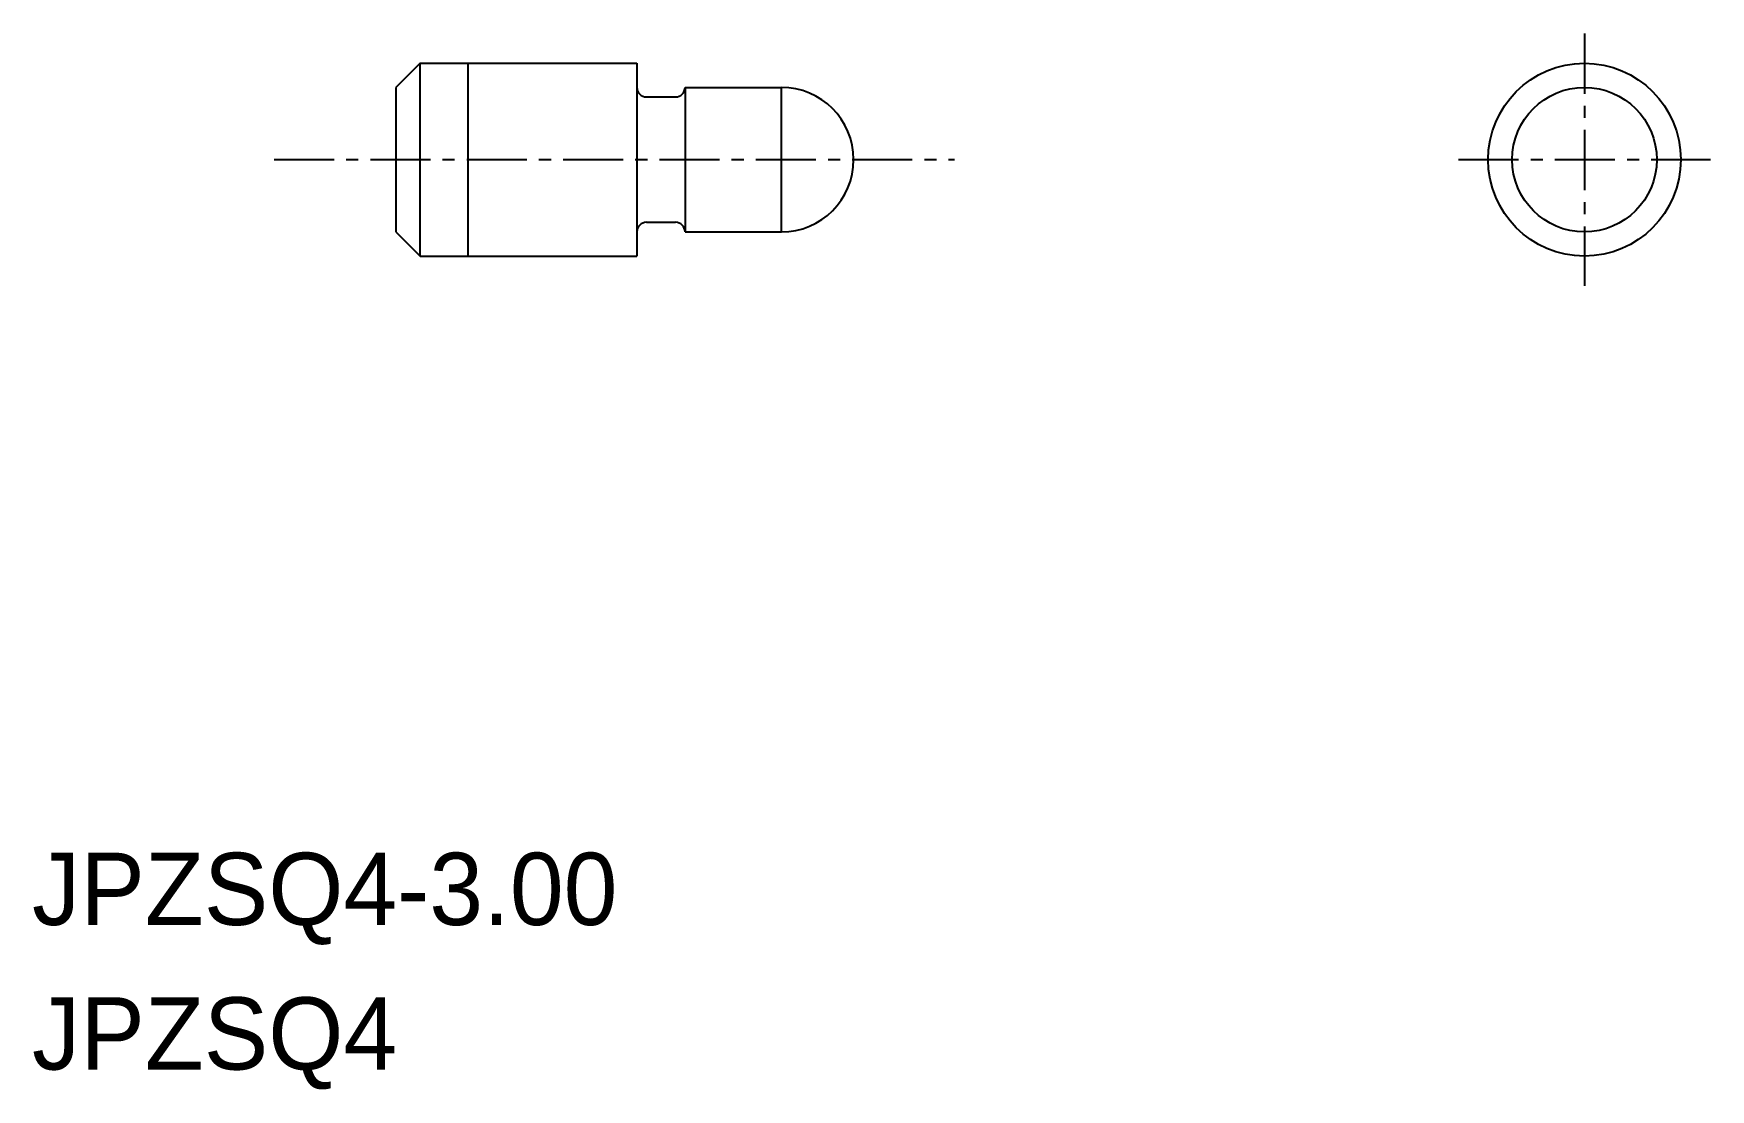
# Model space of a CAD drawing. Extents: x -1878.7 to -1843.9, y -513 to -491.1.
import ezdxf

# ---------------------------------------------------------------- set-up
doc = ezdxf.new("R2010")
doc.units = 0
doc.linetypes.add('CENTER', pattern=[2, 1.25, -0.25, 0.25, -0.25])
doc.layers.get('0').update_dxf_attribs({"linetype": 'CONTINUOUS'})
doc.layers.add('CENTER', color=1, linetype='CENTER')

msp = doc.modelspace()

# ---------------------------------------------------------------- linework, layer by layer
at = {"color": 7, "linetype": 'CONTINUOUS'}
for p, q in [((-1870.719, -491.698), (-1871.219, -492.198)), ((-1870.719, -491.698), (-1871.219, -492.198)), ((-1870.719, -495.698), (-1870.719, -491.698)), ((-1870.719, -491.698), (-1866.219, -491.698)), ((-1869.719, -495.698), (-1869.719, -491.698)), ((-1866.219, -491.698), (-1866.219, -495.698)), ((-1871.219, -492.198), (-1871.219, -495.198)), ((-1865.219, -492.198), (-1863.219, -492.198)), ((-1865.219, -492.198), (-1865.219, -495.198)), ((-1866.019, -492.398), (-1865.419, -492.398)), ((-1871.219, -495.198), (-1870.719, -495.698)), ((-1866.019, -494.998), (-1865.419, -494.998)), ((-1865.219, -495.198), (-1863.219, -495.198)), ((-1870.719, -495.698), (-1866.219, -495.698))]:
    msp.add_line(p, q, dxfattribs=at)
at = {"linetype": 'CONTINUOUS'}
msp.add_line((-1863.219, -495.198), (-1863.219, -492.198), dxfattribs=at)
for radius in [2, 1.5]:
    msp.add_circle((-1846.549, -493.698), radius, dxfattribs=at)
at = {"color": 7, "linetype": 'CONTINUOUS'}
for centre, start, end in [((-1866.019, -492.198), 180, 270), ((-1865.419, -492.198), 270, 0), ((-1866.019, -495.198), 90, 180), ((-1865.419, -495.198), 0, 90)]:
    msp.add_arc(centre, 0.2, start, end, dxfattribs=at)
at = {"linetype": 'CONTINUOUS'}
msp.add_arc((-1863.219, -493.698), 1.5, 270, 90, dxfattribs=at)
at = {"layer": 'CENTER', "color": 1, "linetype": 'CENTER'}
for p, q in [((-1846.549, -491.082), (-1846.549, -496.314)), ((-1873.751, -493.698), (-1859.622, -493.698)), ((-1849.165, -493.698), (-1843.933, -493.698))]:
    msp.add_line(p, q, dxfattribs=at)

# ---------------------------------------------------------------- texts
for s, p in [('JPZSQ4-3.00', (-1878.774, -509.58)), ('JPZSQ4', (-1878.774, -512.58))]:
    msp.add_text(s, height=1.5).set_placement(p)

doc.saveas('drawing.dxf')
